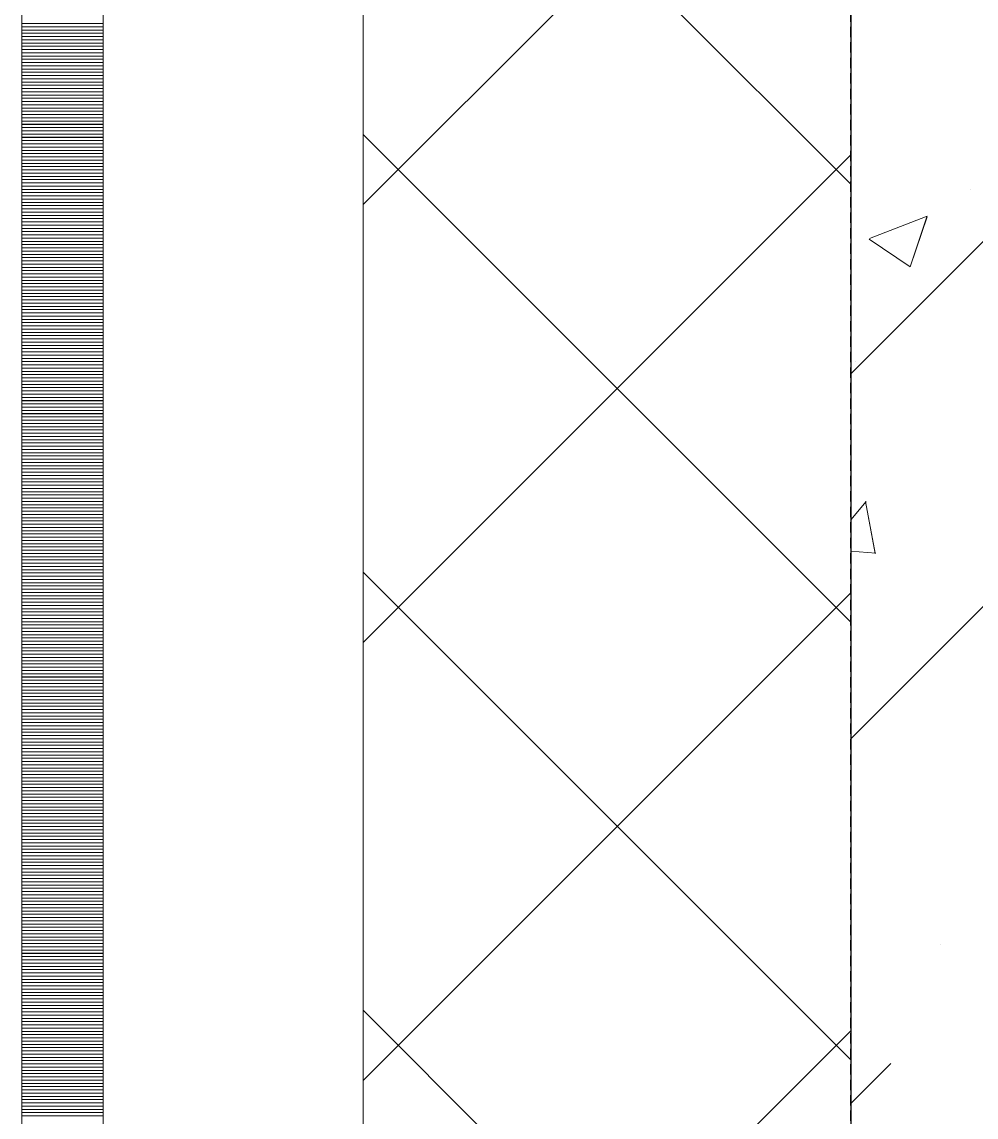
# Model space of a CAD drawing. Header units: millimetres. Extents: x 470010 to 1231400, y -134005 to 421770.
# Drawn here: x 806167.7 to 806461.3, y 163171.6 to 163508.5 of the extents above; entities that cross this region are included whole.
import ezdxf
from ezdxf.enums import TextEntityAlignment as Align

# ---------------------------------------------------------------- set-up
doc = ezdxf.new("R2010")
doc.units = ezdxf.units.MM
doc.linetypes.add('DASHED', pattern=[19.05, 12.7, -6.35])
doc.linetypes.add('HIDDEN2', pattern=[4.7625, 3.175, -1.5875])
doc.layers.get('Defpoints').update_dxf_attribs({"color": 140})
doc.layers.add('АР_Делит', color=120, linetype='Continuous', lineweight=0, plot=False)
for name, color, linetype, lineweight in [('АР_Колонны', 70, 'Continuous', 30), ('АР_Стены ЖБ', 7, 'Continuous', 35), ('АР_Стены ПЕНОблок', 52, 'Continuous', 20), ('АР_Тонкая', 254, 'Continuous', 5), ('АР_Утеплитель', 31, 'Continuous', 0), ('АР_Штриховка', 8, 'Continuous', 0)]:
    doc.layers.add(name, color=color, linetype=linetype, lineweight=lineweight)
doc.layers.add('РД_Оси_100', color=7, linetype='Continuous', lineweight=0, true_color=0x525252)
doc.styles.add('style1', font='ARIALN.TTF')

# ---------------------------------------------------------------- blocks, each defined once
blk = doc.blocks.new('СОШ_2200_АР_ОСИ_М100_28.05.24')
at = {"layer": 'АР_Делит', "color": 251, "linetype": 'DASHED', "true_color": 0x636466}
blk.add_lwpolyline([(114955, 135155), (114955, -355), (93595.036, -355), (93595.036, 13855), (94145, 13855), (94145, 68320), (66055, 68320), (66055, 13857.73), (83455, 13857.73), (83455, -355), (45245, -355), (45245, 13145), (44695, 13145), (44695, 26755), (45245, 26755), (45245, 68320), (20455, 68320), (20455, 26755), (27955, 26755), (27955, 13145), (-355, 13145), (-355, 100855)], dxfattribs=at)
blk = doc.blocks.new('A$C9108343f')
at = {"layer": 'АР_Колонны', "color": 18, "linetype": 'HIDDEN2', "lineweight": 25, "true_color": 0x000000}
blk.add_line((140704.09, 263179.49), (140704.09, 264079.49), dxfattribs=at)
at = {"layer": 'АР_Колонны', "color": 18, "linetype": 'Continuous', "lineweight": 15, "true_color": 0x000000}
blk.add_line((140704.09, 264079.49), (140704.09, 263179.49), dxfattribs=at)
blk.add_line((140704.09, 264079.49), (140704.09, 263179.49), dxfattribs=at)
at = {"layer": 'АР_Стены ЖБ', "color": 18, "linetype": 'Continuous', "lineweight": 30, "true_color": 0x000000}
blk.add_line((140704.09, 264079.49), (140704.09, 263179.49), dxfattribs=at)
at = {"layer": 'АР_Стены ПЕНОблок', "color": 18, "linetype": 'Continuous', "lineweight": 20, "true_color": 0x000000}
blk.add_line((140704.09, 313879.49), (140704.09, 237679.49), dxfattribs=at)
at = {"layer": 'АР_Тонкая', "color": 18, "linetype": 'Continuous', "lineweight": 5, "true_color": 0x000000}
for p, q in [((140449.09, 313879.49), (140449.09, 237679.49)), ((140474.09, 313879.49), (140474.09, 237679.49)), ((140474.09, 237679.49), (140474.09, 313879.49)), ((140554.09, 237679.49), (140554.09, 313879.49))]:
    blk.add_line(p, q, dxfattribs=at)
at = {"layer": 'АР_Утеплитель', "color": 18, "linetype": 'Continuous', "lineweight": 0, "true_color": 0x000000}
for p, q in [((140554.09, 313879.49), (140554.09, 237679.49)), ((140704.09, 237679.49), (140704.09, 313879.49))]:
    blk.add_line(p, q, dxfattribs=at)
at = {"layer": 'АР_Штриховка', "color": 18, "linetype": 'Continuous', "lineweight": 0, "true_color": 0x000000}
for p, q in [((140704.09, 263824.85), (140554.09, 263974.85)), ((140554.09, 263818.56), (140704.09, 263968.56)), ((140449.09, 263874.24), (140474.09, 263874.24)), ((140449.09, 263873.24), (140474.09, 263873.24)), ((140449.09, 263872.24), (140474.09, 263872.24)), ((140449.09, 263871.24), (140474.09, 263871.24)), ((140449.09, 263870.24), (140474.09, 263870.24)), ((140449.09, 263869.24), (140474.09, 263869.24)), ((140449.09, 263868.24), (140474.09, 263868.24)), ((140449.09, 263867.24), (140474.09, 263867.24)), ((140449.09, 263866.24), (140474.09, 263866.24)), ((140449.09, 263865.24), (140474.09, 263865.24)), ((140449.09, 263864.24), (140474.09, 263864.24)), ((140449.09, 263863.24), (140474.09, 263863.24)), ((140449.09, 263862.24), (140474.09, 263862.24)), ((140449.09, 263861.24), (140474.09, 263861.24)), ((140449.09, 263860.24), (140474.09, 263860.24)), ((140449.09, 263859.24), (140474.09, 263859.24)), ((140449.09, 263858.24), (140474.09, 263858.24)), ((140449.09, 263857.24), (140474.09, 263857.24)), ((140449.09, 263856.24), (140474.09, 263856.24)), ((140449.09, 263855.24), (140474.09, 263855.24)), ((140449.09, 263854.24), (140474.09, 263854.24)), ((140449.09, 263853.24), (140474.09, 263853.24)), ((140449.09, 263852.24), (140474.09, 263852.24)), ((140449.09, 263851.24), (140474.09, 263851.24)), ((140449.09, 263850.24), (140474.09, 263850.24)), ((140449.09, 263849.24), (140474.09, 263849.24)), ((140449.09, 263848.24), (140474.09, 263848.24)), ((140449.09, 263847.24), (140474.09, 263847.24)), ((140449.09, 263846.24), (140474.09, 263846.24)), ((140449.09, 263845.24), (140474.09, 263845.24)), ((140449.09, 263844.24), (140474.09, 263844.24)), ((140449.09, 263843.24), (140474.09, 263843.24)), ((140449.09, 263842.24), (140474.09, 263842.24)), ((140449.09, 263841.24), (140474.09, 263841.24)), ((140449.09, 263840.24), (140474.09, 263840.24)), ((140449.09, 263839.24), (140474.09, 263839.24)), ((140449.09, 263838.24), (140474.09, 263838.24)), ((140704.09, 263690.15), (140554.09, 263840.15)), ((140449.09, 263837.24), (140474.09, 263837.24)), ((140449.09, 263836.24), (140474.09, 263836.24)), ((140449.09, 263835.24), (140474.09, 263835.24)), ((140449.09, 263834.24), (140474.09, 263834.24)), ((140449.09, 263833.24), (140474.09, 263833.24)), ((140449.09, 263832.24), (140474.09, 263832.24)), ((140449.09, 263831.24), (140474.09, 263831.24)), ((140554.09, 263683.86), (140704.09, 263833.86)), ((140449.09, 263830.24), (140474.09, 263830.24)), ((140449.09, 263829.24), (140474.09, 263829.24)), ((140449.09, 263828.24), (140474.09, 263828.24)), ((140449.09, 263827.24), (140474.09, 263827.24)), ((140449.09, 263826.24), (140474.09, 263826.24)), ((140449.09, 263825.24), (140474.09, 263825.24)), ((140449.09, 263824.24), (140474.09, 263824.24)), ((140449.09, 263823.24), (140474.09, 263823.24)), ((140449.09, 263822.24), (140474.09, 263822.24)), ((140449.09, 263821.24), (140474.09, 263821.24)), ((140740.86, 263823.25), (140740.86, 263823.25)), ((140449.09, 263820.24), (140474.09, 263820.24)), ((140449.09, 263819.24), (140474.09, 263819.24)), ((140449.09, 263818.24), (140474.09, 263818.24)), ((140449.09, 263817.24), (140474.09, 263817.24)), ((140449.09, 263816.24), (140474.09, 263816.24)), ((140449.09, 263815.24), (140474.09, 263815.24)), ((140449.09, 263814.24), (140474.09, 263814.24)), ((140709.86, 263808.14), (140727.65, 263814.97)), ((140722.42, 263799.42), (140727.57, 263814.77)), ((140449.09, 263813.24), (140474.09, 263813.24)), ((140449.09, 263812.24), (140474.09, 263812.24)), ((140449.09, 263811.24), (140474.09, 263811.24)), ((140449.09, 263810.24), (140474.09, 263810.24)), ((140449.09, 263809.24), (140474.09, 263809.24)), ((140449.09, 263808.24), (140474.09, 263808.24)), ((140449.09, 263807.24), (140474.09, 263807.24)), ((140709.78, 263807.95), (140722.41, 263799.42)), ((140449.09, 263806.24), (140474.09, 263806.24)), ((140449.09, 263805.24), (140474.09, 263805.24)), ((140449.09, 263804.24), (140474.09, 263804.24)), ((140449.09, 263803.24), (140474.09, 263803.24)), ((140449.09, 263802.24), (140474.09, 263802.24)), ((140449.09, 263801.24), (140474.09, 263801.24)), ((140449.09, 263800.24), (140474.09, 263800.24)), ((140449.09, 263799.24), (140474.09, 263799.24)), ((140449.09, 263798.24), (140474.09, 263798.24)), ((140449.09, 263797.24), (140474.09, 263797.24)), ((140449.09, 263796.24), (140474.09, 263796.24)), ((140449.09, 263795.24), (140474.09, 263795.24)), ((140449.09, 263794.24), (140474.09, 263794.24)), ((140449.09, 263793.24), (140474.09, 263793.24)), ((140449.09, 263792.24), (140474.09, 263792.24)), ((140449.09, 263791.24), (140474.09, 263791.24)), ((140449.09, 263790.24), (140474.09, 263790.24)), ((140449.09, 263789.24), (140474.09, 263789.24)), ((140449.09, 263788.24), (140474.09, 263788.24)), ((140449.09, 263787.24), (140474.09, 263787.24)), ((140449.09, 263786.24), (140474.09, 263786.24)), ((140449.09, 263785.24), (140474.09, 263785.24)), ((140449.09, 263784.24), (140474.09, 263784.24)), ((140449.09, 263783.24), (140474.09, 263783.24)), ((140449.09, 263782.24), (140474.09, 263782.24)), ((140449.09, 263781.24), (140474.09, 263781.24)), ((140449.09, 263780.24), (140474.09, 263780.24)), ((140449.09, 263779.24), (140474.09, 263779.24)), ((140449.09, 263778.24), (140474.09, 263778.24)), ((140449.09, 263777.24), (140474.09, 263777.24)), ((140449.09, 263776.24), (140474.09, 263776.24)), ((140449.09, 263775.24), (140474.09, 263775.24)), ((140449.09, 263774.24), (140474.09, 263774.24)), ((140449.09, 263773.24), (140474.09, 263773.24)), ((140449.09, 263772.24), (140474.09, 263772.24)), ((140449.09, 263771.24), (140474.09, 263771.24)), ((140449.09, 263770.24), (140474.09, 263770.24)), ((140449.09, 263769.24), (140474.09, 263769.24)), ((140449.09, 263768.24), (140474.09, 263768.24)), ((140449.09, 263767.24), (140474.09, 263767.24)), ((140705.46, 263770.14), (140705.46, 263770.14)), ((140449.09, 263766.24), (140474.09, 263766.24)), ((140449.09, 263765.24), (140474.09, 263765.24)), ((140449.09, 263764.24), (140474.09, 263764.24)), ((140449.09, 263763.24), (140474.09, 263763.24)), ((140449.09, 263762.24), (140474.09, 263762.24)), ((140449.09, 263761.24), (140474.09, 263761.24)), ((140449.09, 263760.24), (140474.09, 263760.24)), ((140449.09, 263759.24), (140474.09, 263759.24)), ((140449.09, 263758.24), (140474.09, 263758.24)), ((140449.09, 263757.24), (140474.09, 263757.24)), ((140449.09, 263756.24), (140474.09, 263756.24)), ((140449.09, 263755.24), (140474.09, 263755.24)), ((140449.09, 263754.24), (140474.09, 263754.24)), ((140449.09, 263753.24), (140474.09, 263753.24)), ((140449.09, 263752.24), (140474.09, 263752.24)), ((140449.09, 263751.24), (140474.09, 263751.24)), ((140449.09, 263750.24), (140474.09, 263750.24)), ((140449.09, 263749.24), (140474.09, 263749.24)), ((140449.09, 263748.24), (140474.09, 263748.24)), ((140449.09, 263747.24), (140474.09, 263747.24)), ((140449.09, 263746.24), (140474.09, 263746.24)), ((140449.09, 263745.24), (140474.09, 263745.24)), ((140449.09, 263744.24), (140474.09, 263744.24)), ((140449.09, 263743.24), (140474.09, 263743.24)), ((140449.09, 263742.24), (140474.09, 263742.24)), ((140449.09, 263741.24), (140474.09, 263741.24)), ((140449.09, 263740.24), (140474.09, 263740.24)), ((140449.09, 263739.24), (140474.09, 263739.24)), ((140449.09, 263738.24), (140474.09, 263738.24)), ((140449.09, 263737.24), (140474.09, 263737.24)), ((140449.09, 263736.24), (140474.09, 263736.24)), ((140449.09, 263735.24), (140474.09, 263735.24)), ((140449.09, 263734.24), (140474.09, 263734.24)), ((140449.09, 263733.24), (140474.09, 263733.24)), ((140449.09, 263732.24), (140474.09, 263732.24)), ((140449.09, 263731.24), (140474.09, 263731.24)), ((140449.09, 263730.24), (140474.09, 263730.24)), ((140449.09, 263729.24), (140474.09, 263729.24)), ((140449.09, 263728.24), (140474.09, 263728.24)), ((140449.09, 263727.24), (140474.09, 263727.24)), ((140704.09, 263721.56), (140708.87, 263727.25)), ((140711.61, 263711.28), (140708.67, 263727.2)), ((140449.09, 263726.24), (140474.09, 263726.24)), ((140449.09, 263725.24), (140474.09, 263725.24)), ((140449.09, 263724.24), (140474.09, 263724.24)), ((140449.09, 263723.24), (140474.09, 263723.24)), ((140449.09, 263722.24), (140474.09, 263722.24)), ((140449.09, 263721.24), (140474.09, 263721.24)), ((140449.09, 263720.24), (140474.09, 263720.24)), ((140449.09, 263719.24), (140474.09, 263719.24)), ((140449.09, 263718.24), (140474.09, 263718.24)), ((140449.09, 263717.24), (140474.09, 263717.24)), ((140449.09, 263716.24), (140474.09, 263716.24)), ((140449.09, 263715.24), (140474.09, 263715.24)), ((140449.09, 263714.24), (140474.09, 263714.24)), ((140449.09, 263713.24), (140474.09, 263713.24)), ((140449.09, 263712.24), (140474.09, 263712.24)), ((140449.09, 263711.24), (140474.09, 263711.24)), ((140449.09, 263710.24), (140474.09, 263710.24)), ((140704.09, 263711.99), (140711.8, 263711.32)), ((140449.09, 263709.24), (140474.09, 263709.24)), ((140449.09, 263708.24), (140474.09, 263708.24)), ((140449.09, 263707.24), (140474.09, 263707.24)), ((140449.09, 263706.24), (140474.09, 263706.24)), ((140449.09, 263705.24), (140474.09, 263705.24)), ((140449.09, 263704.24), (140474.09, 263704.24)), ((140449.09, 263703.24), (140474.09, 263703.24)), ((140704.09, 263555.44), (140554.09, 263705.44)), ((140449.09, 263702.24), (140474.09, 263702.24)), ((140449.09, 263701.24), (140474.09, 263701.24)), ((140449.09, 263700.24), (140474.09, 263700.24)), ((140449.09, 263699.24), (140474.09, 263699.24)), ((140449.09, 263698.24), (140474.09, 263698.24)), ((140449.09, 263697.24), (140474.09, 263697.24)), ((140449.09, 263696.24), (140474.09, 263696.24)), ((140554.09, 263549.15), (140704.09, 263699.15)), ((140449.09, 263695.24), (140474.09, 263695.24)), ((140449.09, 263694.24), (140474.09, 263694.24)), ((140449.09, 263693.24), (140474.09, 263693.24)), ((140449.09, 263692.24), (140474.09, 263692.24)), ((140449.09, 263691.24), (140474.09, 263691.24)), ((140449.09, 263690.24), (140474.09, 263690.24)), ((140449.09, 263689.24), (140474.09, 263689.24)), ((140449.09, 263688.24), (140474.09, 263688.24)), ((140449.09, 263687.24), (140474.09, 263687.24)), ((140449.09, 263686.24), (140474.09, 263686.24)), ((140449.09, 263685.24), (140474.09, 263685.24)), ((140449.09, 263684.24), (140474.09, 263684.24)), ((140449.09, 263683.24), (140474.09, 263683.24)), ((140449.09, 263682.24), (140474.09, 263682.24)), ((140449.09, 263681.24), (140474.09, 263681.24)), ((140449.09, 263680.24), (140474.09, 263680.24)), ((140449.09, 263679.24), (140474.09, 263679.24)), ((140449.09, 263678.24), (140474.09, 263678.24)), ((140449.09, 263677.24), (140474.09, 263677.24)), ((140449.09, 263676.24), (140474.09, 263676.24)), ((140449.09, 263675.24), (140474.09, 263675.24)), ((140449.09, 263674.24), (140474.09, 263674.24)), ((140449.09, 263673.24), (140474.09, 263673.24)), ((140449.09, 263672.24), (140474.09, 263672.24)), ((140449.09, 263671.24), (140474.09, 263671.24)), ((140449.09, 263670.24), (140474.09, 263670.24)), ((140449.09, 263669.24), (140474.09, 263669.24)), ((140449.09, 263668.24), (140474.09, 263668.24)), ((140449.09, 263667.24), (140474.09, 263667.24)), ((140449.09, 263666.24), (140474.09, 263666.24)), ((140449.09, 263665.24), (140474.09, 263665.24)), ((140449.09, 263664.24), (140474.09, 263664.24)), ((140449.09, 263663.24), (140474.09, 263663.24)), ((140449.09, 263662.24), (140474.09, 263662.24)), ((140449.09, 263661.24), (140474.09, 263661.24)), ((140449.09, 263660.24), (140474.09, 263660.24)), ((140449.09, 263659.24), (140474.09, 263659.24)), ((140449.09, 263658.24), (140474.09, 263658.24)), ((140449.09, 263657.24), (140474.09, 263657.24)), ((140449.09, 263656.24), (140474.09, 263656.24)), ((140449.09, 263655.24), (140474.09, 263655.24)), ((140449.09, 263654.24), (140474.09, 263654.24)), ((140449.09, 263653.24), (140474.09, 263653.24)), ((140449.09, 263652.24), (140474.09, 263652.24)), ((140449.09, 263651.24), (140474.09, 263651.24)), ((140449.09, 263650.24), (140474.09, 263650.24)), ((140449.09, 263649.24), (140474.09, 263649.24)), ((140449.09, 263648.24), (140474.09, 263648.24)), ((140449.09, 263647.24), (140474.09, 263647.24)), ((140449.09, 263646.24), (140474.09, 263646.24)), ((140449.09, 263645.24), (140474.09, 263645.24)), ((140449.09, 263644.24), (140474.09, 263644.24)), ((140449.09, 263643.24), (140474.09, 263643.24)), ((140449.09, 263642.24), (140474.09, 263642.24)), ((140449.09, 263641.24), (140474.09, 263641.24)), ((140449.09, 263640.24), (140474.09, 263640.24)), ((140449.09, 263639.24), (140474.09, 263639.24)), ((140449.09, 263638.24), (140474.09, 263638.24)), ((140449.09, 263637.24), (140474.09, 263637.24)), ((140449.09, 263636.24), (140474.09, 263636.24)), ((140449.09, 263635.24), (140474.09, 263635.24)), ((140449.09, 263634.24), (140474.09, 263634.24)), ((140449.09, 263633.24), (140474.09, 263633.24)), ((140449.09, 263632.24), (140474.09, 263632.24)), ((140449.09, 263631.24), (140474.09, 263631.24)), ((140449.09, 263630.24), (140474.09, 263630.24)), ((140449.09, 263629.24), (140474.09, 263629.24)), ((140449.09, 263628.24), (140474.09, 263628.24)), ((140449.09, 263627.24), (140474.09, 263627.24)), ((140449.09, 263626.24), (140474.09, 263626.24)), ((140449.09, 263625.24), (140474.09, 263625.24)), ((140449.09, 263624.24), (140474.09, 263624.24)), ((140449.09, 263623.24), (140474.09, 263623.24)), ((140449.09, 263622.24), (140474.09, 263622.24)), ((140449.09, 263621.24), (140474.09, 263621.24)), ((140449.09, 263620.24), (140474.09, 263620.24)), ((140449.09, 263619.24), (140474.09, 263619.24)), ((140449.09, 263618.24), (140474.09, 263618.24)), ((140449.09, 263617.24), (140474.09, 263617.24)), ((140449.09, 263616.24), (140474.09, 263616.24)), ((140449.09, 263615.24), (140474.09, 263615.24)), ((140449.09, 263614.24), (140474.09, 263614.24)), ((140449.09, 263613.24), (140474.09, 263613.24)), ((140449.09, 263612.24), (140474.09, 263612.24)), ((140449.09, 263611.24), (140474.09, 263611.24)), ((140449.09, 263610.24), (140474.09, 263610.24)), ((140449.09, 263609.24), (140474.09, 263609.24)), ((140449.09, 263608.24), (140474.09, 263608.24)), ((140449.09, 263607.24), (140474.09, 263607.24)), ((140449.09, 263606.24), (140474.09, 263606.24)), ((140449.09, 263605.24), (140474.09, 263605.24)), ((140449.09, 263604.24), (140474.09, 263604.24)), ((140449.09, 263603.24), (140474.09, 263603.24)), ((140449.09, 263602.24), (140474.09, 263602.24)), ((140449.09, 263601.24), (140474.09, 263601.24)), ((140449.09, 263600.24), (140474.09, 263600.24)), ((140449.09, 263599.24), (140474.09, 263599.24)), ((140449.09, 263598.24), (140474.09, 263598.24)), ((140449.09, 263597.24), (140474.09, 263597.24)), ((140449.09, 263596.24), (140474.09, 263596.24)), ((140449.09, 263595.24), (140474.09, 263595.24)), ((140449.09, 263594.24), (140474.09, 263594.24)), ((140449.09, 263593.24), (140474.09, 263593.24)), ((140449.09, 263592.24), (140474.09, 263592.24)), ((140449.09, 263591.24), (140474.09, 263591.24)), ((140449.09, 263590.24), (140474.09, 263590.24)), ((140449.09, 263589.24), (140474.09, 263589.24)), ((140731.61, 263590.81), (140731.61, 263590.81)), ((140449.09, 263588.24), (140474.09, 263588.24)), ((140449.09, 263587.24), (140474.09, 263587.24)), ((140449.09, 263586.24), (140474.09, 263586.24)), ((140449.09, 263585.24), (140474.09, 263585.24)), ((140449.09, 263584.24), (140474.09, 263584.24)), ((140449.09, 263583.24), (140474.09, 263583.24)), ((140449.09, 263582.24), (140474.09, 263582.24)), ((140449.09, 263581.24), (140474.09, 263581.24)), ((140449.09, 263580.24), (140474.09, 263580.24)), ((140449.09, 263579.24), (140474.09, 263579.24)), ((140449.09, 263578.24), (140474.09, 263578.24)), ((140449.09, 263577.24), (140474.09, 263577.24)), ((140449.09, 263576.24), (140474.09, 263576.24)), ((140449.09, 263575.24), (140474.09, 263575.24)), ((140449.09, 263574.24), (140474.09, 263574.24)), ((140449.09, 263573.24), (140474.09, 263573.24)), ((140449.09, 263572.24), (140474.09, 263572.24)), ((140449.09, 263571.24), (140474.09, 263571.24)), ((140449.09, 263570.24), (140474.09, 263570.24)), ((140449.09, 263569.24), (140474.09, 263569.24)), ((140449.09, 263568.24), (140474.09, 263568.24)), ((140704.09, 263420.74), (140554.09, 263570.74)), ((140449.09, 263567.24), (140474.09, 263567.24)), ((140449.09, 263566.24), (140474.09, 263566.24)), ((140449.09, 263565.24), (140474.09, 263565.24)), ((140449.09, 263564.24), (140474.09, 263564.24)), ((140449.09, 263563.24), (140474.09, 263563.24)), ((140449.09, 263562.24), (140474.09, 263562.24)), ((140554.09, 263414.45), (140704.09, 263564.45)), ((140449.09, 263561.24), (140474.09, 263561.24)), ((140449.09, 263560.24), (140474.09, 263560.24)), ((140449.09, 263559.24), (140474.09, 263559.24)), ((140449.09, 263558.24), (140474.09, 263558.24)), ((140449.09, 263557.24), (140474.09, 263557.24)), ((140449.09, 263556.24), (140474.09, 263556.24)), ((140449.09, 263555.24), (140474.09, 263555.24)), ((140449.09, 263554.24), (140474.09, 263554.24)), ((140449.09, 263553.24), (140474.09, 263553.24)), ((140449.09, 263552.24), (140474.09, 263552.24)), ((140449.09, 263551.24), (140474.09, 263551.24)), ((140449.09, 263550.24), (140474.09, 263550.24)), ((140449.09, 263549.24), (140474.09, 263549.24)), ((140449.09, 263548.24), (140474.09, 263548.24)), ((140449.09, 263547.24), (140474.09, 263547.24)), ((140449.09, 263546.24), (140474.09, 263546.24)), ((140449.09, 263545.24), (140474.09, 263545.24)), ((140449.09, 263544.24), (140474.09, 263544.24)), ((140449.09, 263543.24), (140474.09, 263543.24)), ((140449.09, 263542.24), (140474.09, 263542.24)), ((140449.09, 263541.24), (140474.09, 263541.24)), ((140449.09, 263540.24), (140474.09, 263540.24)), ((140449.09, 263539.24), (140474.09, 263539.24)), ((140449.09, 263538.24), (140474.09, 263538.24))]:
    blk.add_line(p, q, dxfattribs=at)
at = {"layer": 'АР_Штриховка', "color": 18, "linetype": 'Continuous', "lineweight": 5, "true_color": 0x000000}
for p, q in [((140704.09, 263654.25), (140924.09, 263874.25)), ((140704.09, 263766.51), (140800.62, 263863.03)), ((140704.09, 263542), (140716.43, 263554.33))]:
    blk.add_line(p, q, dxfattribs=at)
at = {"layer": 'РД_Оси_100'}
blk.add_blockref('СОШ_2200_АР_ОСИ_М100_28.05.24', (140804.09, 223079.49), dxfattribs=at)
at = {"layer": 'Defpoints', "color": 18, "true_color": 0x000000, "style": 'style1'}
for p in [(143949.34, 316089.12), (143974.98, 281639.5), (143890.4, 273244.71), (143839.99, 264276.81), (143967.75, 254892.38), (12251.96, 104178.14), (12382.58, 96023.14)]:
    blk.add_attdef('АР-ПОМЕЩЕНИЕ:НАИМЕНОВАНИЕ', text='', height=100, dxfattribs=at).set_placement(p, align=Align.MIDDLE)
at = {"layer": 'Defpoints', "color": 18, "true_color": 0x000000, "style": 'style1', "flags": 8}
for p in [(143951.3, 279099.09), (143848.34, 269251.11), (143875.33, 260094.25), (144049.74, 250824.7), (163419.28, 238153.36), (155897.46, 237965.97), (183037.2, 237965.97), (143342.94, 237876.19)]:
    blk.add_attdef('АР-ПОМЕЩЕНИЕ:НАИМЕНОВАНИЕ', text='', height=100, dxfattribs=at).set_placement(p, align=Align.MIDDLE)

msp = doc.modelspace()

# ---------------------------------------------------------------- linework, layer by layer
at = {"layer": 'АР_Колонны', "color": 18, "linetype": 'HIDDEN2', "lineweight": 25, "true_color": 0x000000}
msp.add_line((806422.706, 162813.251), (806422.706, 163713.251), dxfattribs=at)
at = {"layer": 'АР_Колонны', "color": 18, "linetype": 'Continuous', "lineweight": 15, "true_color": 0x000000}
msp.add_line((806422.706, 163713.251), (806422.706, 162813.251), dxfattribs=at)
msp.add_line((806422.706, 163713.251), (806422.706, 162813.251), dxfattribs=at)
at = {"layer": 'АР_Стены ЖБ', "color": 18, "linetype": 'Continuous', "lineweight": 30, "true_color": 0x000000}
msp.add_line((806422.706, 163713.251), (806422.706, 162813.251), dxfattribs=at)
at = {"layer": 'АР_Стены ПЕНОблок', "color": 18, "linetype": 'Continuous', "lineweight": 20, "true_color": 0x000000}
msp.add_line((806422.706, 213513.251), (806422.706, 137313.251), dxfattribs=at)
at = {"layer": 'АР_Тонкая', "color": 18, "linetype": 'Continuous', "lineweight": 5, "true_color": 0x000000}
for p, q in [((806167.706, 213513.251), (806167.706, 137313.251)), ((806192.706, 213513.251), (806192.706, 137313.251)), ((806192.706, 137313.251), (806192.706, 213513.251)), ((806272.706, 137313.251), (806272.706, 213513.251))]:
    msp.add_line(p, q, dxfattribs=at)
at = {"layer": 'АР_Утеплитель', "color": 18, "linetype": 'Continuous', "lineweight": 0, "true_color": 0x000000}
for p, q in [((806272.706, 213513.251), (806272.706, 137313.251)), ((806422.706, 137313.251), (806422.706, 213513.251))]:
    msp.add_line(p, q, dxfattribs=at)
at = {"layer": 'АР_Штриховка', "color": 18, "linetype": 'Continuous', "lineweight": 0, "true_color": 0x000000}
for p, q in [((806422.706, 163458.607), (806272.706, 163608.607)), ((806272.706, 163452.32), (806422.706, 163602.32)), ((806167.706, 163508), (806192.706, 163508)), ((806167.706, 163507), (806192.706, 163507)), ((806167.706, 163506), (806192.706, 163506)), ((806167.706, 163505), (806192.706, 163505)), ((806167.706, 163504), (806192.706, 163504)), ((806167.706, 163503), (806192.706, 163503)), ((806167.706, 163502), (806192.706, 163502)), ((806167.706, 163501), (806192.706, 163501)), ((806167.706, 163500), (806192.706, 163500)), ((806167.706, 163499), (806192.706, 163499)), ((806167.706, 163498), (806192.706, 163498)), ((806167.706, 163497), (806192.706, 163497)), ((806167.706, 163496), (806192.706, 163496)), ((806167.706, 163495), (806192.706, 163495)), ((806167.706, 163494), (806192.706, 163494)), ((806167.706, 163493), (806192.706, 163493)), ((806167.706, 163492), (806192.706, 163492)), ((806167.706, 163491), (806192.706, 163491)), ((806167.706, 163490), (806192.706, 163490)), ((806167.706, 163489), (806192.706, 163489)), ((806167.706, 163488), (806192.706, 163488)), ((806167.706, 163487), (806192.706, 163487)), ((806167.706, 163486), (806192.706, 163486)), ((806167.706, 163485), (806192.706, 163485)), ((806167.706, 163484), (806192.706, 163484)), ((806167.706, 163483), (806192.706, 163483)), ((806167.706, 163482), (806192.706, 163482)), ((806167.706, 163481), (806192.706, 163481)), ((806167.706, 163480), (806192.706, 163480)), ((806167.706, 163479), (806192.706, 163479)), ((806167.706, 163478), (806192.706, 163478)), ((806167.706, 163477), (806192.706, 163477)), ((806167.706, 163476), (806192.706, 163476)), ((806167.706, 163475), (806192.706, 163475)), ((806167.706, 163474), (806192.706, 163474)), ((806167.706, 163473), (806192.706, 163473)), ((806167.706, 163472), (806192.706, 163472)), ((806167.706, 163471), (806192.706, 163471)), ((806422.706, 163323.904), (806272.706, 163473.904)), ((806167.706, 163470), (806192.706, 163470)), ((806167.706, 163469), (806192.706, 163469)), ((806167.706, 163468), (806192.706, 163468)), ((806272.706, 163317.617), (806422.706, 163467.617)), ((806167.706, 163467), (806192.706, 163467)), ((806167.706, 163466), (806192.706, 163466)), ((806167.706, 163465), (806192.706, 163465)), ((806167.706, 163464), (806192.706, 163464)), ((806167.706, 163463), (806192.706, 163463)), ((806167.706, 163462), (806192.706, 163462)), ((806167.706, 163461), (806192.706, 163461)), ((806167.706, 163460), (806192.706, 163460)), ((806167.706, 163459), (806192.706, 163459)), ((806167.706, 163458), (806192.706, 163458)), ((806167.706, 163457), (806192.706, 163457)), ((806167.706, 163456), (806192.706, 163456)), ((806167.706, 163455), (806192.706, 163455)), ((806167.706, 163454), (806192.706, 163454)), ((806167.706, 163453), (806192.706, 163453)), ((806167.706, 163452), (806192.706, 163452)), ((806167.706, 163451), (806192.706, 163451)), ((806167.706, 163450), (806192.706, 163450)), ((806167.706, 163449), (806192.706, 163449)), ((806167.706, 163448), (806192.706, 163448)), ((806428.477, 163441.898), (806446.262, 163448.725)), ((806441.031, 163433.181), (806446.181, 163448.53)), ((806167.706, 163447), (806192.706, 163447)), ((806167.706, 163446), (806192.706, 163446)), ((806167.706, 163445), (806192.706, 163445)), ((806167.706, 163444), (806192.706, 163444)), ((806167.706, 163443), (806192.706, 163443)), ((806167.706, 163442), (806192.706, 163442)), ((806167.706, 163441), (806192.706, 163441)), ((806428.389, 163441.705), (806441.024, 163433.183)), ((806167.706, 163440), (806192.706, 163440)), ((806167.706, 163439), (806192.706, 163439)), ((806167.706, 163438), (806192.706, 163438)), ((806167.706, 163437), (806192.706, 163437)), ((806167.706, 163436), (806192.706, 163436)), ((806167.706, 163435), (806192.706, 163435)), ((806167.706, 163434), (806192.706, 163434)), ((806167.706, 163433), (806192.706, 163433)), ((806167.706, 163432), (806192.706, 163432)), ((806167.706, 163431), (806192.706, 163431)), ((806167.706, 163430), (806192.706, 163430)), ((806167.706, 163429), (806192.706, 163429)), ((806167.706, 163428), (806192.706, 163428)), ((806167.706, 163427), (806192.706, 163427)), ((806167.706, 163426), (806192.706, 163426)), ((806167.706, 163425), (806192.706, 163425)), ((806167.706, 163424), (806192.706, 163424)), ((806167.706, 163423), (806192.706, 163423)), ((806167.706, 163422), (806192.706, 163422)), ((806167.706, 163421), (806192.706, 163421)), ((806167.706, 163420), (806192.706, 163420)), ((806167.706, 163419), (806192.706, 163419)), ((806167.706, 163418), (806192.706, 163418)), ((806167.706, 163417), (806192.706, 163417)), ((806167.706, 163416), (806192.706, 163416)), ((806167.706, 163415), (806192.706, 163415)), ((806167.706, 163414), (806192.706, 163414)), ((806167.706, 163413), (806192.706, 163413)), ((806167.706, 163412), (806192.706, 163412)), ((806167.706, 163411), (806192.706, 163411)), ((806167.706, 163410), (806192.706, 163410)), ((806167.706, 163409), (806192.706, 163409)), ((806167.706, 163408), (806192.706, 163408)), ((806167.706, 163407), (806192.706, 163407)), ((806167.706, 163406), (806192.706, 163406)), ((806167.706, 163405), (806192.706, 163405)), ((806167.706, 163404), (806192.706, 163404)), ((806167.706, 163403), (806192.706, 163403)), ((806167.706, 163402), (806192.706, 163402)), ((806167.706, 163401), (806192.706, 163401)), ((806167.706, 163400), (806192.706, 163400)), ((806167.706, 163399), (806192.706, 163399)), ((806167.706, 163398), (806192.706, 163398)), ((806167.706, 163397), (806192.706, 163397)), ((806167.706, 163396), (806192.706, 163396)), ((806167.706, 163395), (806192.706, 163395)), ((806167.706, 163394), (806192.706, 163394)), ((806167.706, 163393), (806192.706, 163393)), ((806167.706, 163392), (806192.706, 163392)), ((806167.706, 163391), (806192.706, 163391)), ((806167.706, 163390), (806192.706, 163390)), ((806167.706, 163389), (806192.706, 163389)), ((806167.706, 163388), (806192.706, 163388)), ((806167.706, 163387), (806192.706, 163387)), ((806167.706, 163386), (806192.706, 163386)), ((806167.706, 163385), (806192.706, 163385)), ((806167.706, 163384), (806192.706, 163384)), ((806167.706, 163383), (806192.706, 163383)), ((806167.706, 163382), (806192.706, 163382)), ((806167.706, 163381), (806192.706, 163381)), ((806167.706, 163380), (806192.706, 163380)), ((806167.706, 163379), (806192.706, 163379)), ((806167.706, 163378), (806192.706, 163378)), ((806167.706, 163377), (806192.706, 163377)), ((806167.706, 163376), (806192.706, 163376)), ((806167.706, 163375), (806192.706, 163375)), ((806167.706, 163374), (806192.706, 163374)), ((806167.706, 163373), (806192.706, 163373)), ((806167.706, 163372), (806192.706, 163372)), ((806167.706, 163371), (806192.706, 163371)), ((806167.706, 163370), (806192.706, 163370)), ((806167.706, 163369), (806192.706, 163369)), ((806167.706, 163368), (806192.706, 163368)), ((806167.706, 163367), (806192.706, 163367)), ((806167.706, 163366), (806192.706, 163366)), ((806167.706, 163365), (806192.706, 163365)), ((806167.706, 163364), (806192.706, 163364)), ((806167.706, 163363), (806192.706, 163363)), ((806167.706, 163362), (806192.706, 163362)), ((806167.706, 163361), (806192.706, 163361)), ((806167.706, 163360), (806192.706, 163360)), ((806422.706, 163355.32), (806427.478, 163361.007)), ((806430.224, 163345.04), (806427.287, 163360.962)), ((806167.706, 163359), (806192.706, 163359)), ((806167.706, 163358), (806192.706, 163358)), ((806167.706, 163357), (806192.706, 163357)), ((806167.706, 163356), (806192.706, 163356)), ((806167.706, 163355), (806192.706, 163355)), ((806167.706, 163354), (806192.706, 163354)), ((806167.706, 163353), (806192.706, 163353)), ((806167.706, 163352), (806192.706, 163352)), ((806167.706, 163351), (806192.706, 163351)), ((806167.706, 163350), (806192.706, 163350)), ((806167.706, 163349), (806192.706, 163349)), ((806167.706, 163348), (806192.706, 163348)), ((806167.706, 163347), (806192.706, 163347)), ((806167.706, 163346), (806192.706, 163346)), ((806167.706, 163345), (806192.706, 163345)), ((806167.706, 163344), (806192.706, 163344)), ((806167.706, 163343), (806192.706, 163343)), ((806422.706, 163345.75), (806430.414, 163345.076)), ((806167.706, 163342), (806192.706, 163342)), ((806167.706, 163341), (806192.706, 163341)), ((806167.706, 163340), (806192.706, 163340)), ((806167.706, 163339), (806192.706, 163339)), ((806167.706, 163338), (806192.706, 163338)), ((806167.706, 163337), (806192.706, 163337)), ((806422.706, 163189.2), (806272.706, 163339.2)), ((806167.706, 163336), (806192.706, 163336)), ((806167.706, 163335), (806192.706, 163335)), ((806167.706, 163334), (806192.706, 163334)), ((806167.706, 163333), (806192.706, 163333)), ((806272.706, 163182.913), (806422.706, 163332.913)), ((806167.706, 163332), (806192.706, 163332)), ((806167.706, 163331), (806192.706, 163331)), ((806167.706, 163330), (806192.706, 163330)), ((806167.706, 163329), (806192.706, 163329)), ((806167.706, 163328), (806192.706, 163328)), ((806167.706, 163327), (806192.706, 163327)), ((806167.706, 163326), (806192.706, 163326)), ((806167.706, 163325), (806192.706, 163325)), ((806167.706, 163324), (806192.706, 163324)), ((806167.706, 163323), (806192.706, 163323)), ((806167.706, 163322), (806192.706, 163322)), ((806167.706, 163321), (806192.706, 163321)), ((806167.706, 163320), (806192.706, 163320)), ((806167.706, 163319), (806192.706, 163319)), ((806167.706, 163318), (806192.706, 163318)), ((806167.706, 163317), (806192.706, 163317)), ((806167.706, 163316), (806192.706, 163316)), ((806167.706, 163315), (806192.706, 163315)), ((806167.706, 163314), (806192.706, 163314)), ((806167.706, 163313), (806192.706, 163313)), ((806167.706, 163312), (806192.706, 163312)), ((806167.706, 163311), (806192.706, 163311)), ((806167.706, 163310), (806192.706, 163310)), ((806167.706, 163309), (806192.706, 163309)), ((806167.706, 163308), (806192.706, 163308)), ((806167.706, 163307), (806192.706, 163307)), ((806167.706, 163306), (806192.706, 163306)), ((806167.706, 163305), (806192.706, 163305)), ((806167.706, 163304), (806192.706, 163304)), ((806167.706, 163303), (806192.706, 163303)), ((806167.706, 163302), (806192.706, 163302)), ((806167.706, 163301), (806192.706, 163301)), ((806167.706, 163300), (806192.706, 163300)), ((806167.706, 163299), (806192.706, 163299)), ((806167.706, 163298), (806192.706, 163298)), ((806167.706, 163297), (806192.706, 163297)), ((806167.706, 163296), (806192.706, 163296)), ((806167.706, 163295), (806192.706, 163295)), ((806167.706, 163294), (806192.706, 163294)), ((806167.706, 163293), (806192.706, 163293)), ((806167.706, 163292), (806192.706, 163292)), ((806167.706, 163291), (806192.706, 163291)), ((806167.706, 163290), (806192.706, 163290)), ((806167.706, 163289), (806192.706, 163289)), ((806167.706, 163288), (806192.706, 163288)), ((806167.706, 163287), (806192.706, 163287)), ((806167.706, 163286), (806192.706, 163286)), ((806167.706, 163285), (806192.706, 163285)), ((806167.706, 163284), (806192.706, 163284)), ((806167.706, 163283), (806192.706, 163283)), ((806167.706, 163282), (806192.706, 163282)), ((806167.706, 163281), (806192.706, 163281)), ((806167.706, 163280), (806192.706, 163280)), ((806167.706, 163279), (806192.706, 163279)), ((806167.706, 163278), (806192.706, 163278)), ((806167.706, 163277), (806192.706, 163277)), ((806167.706, 163276), (806192.706, 163276)), ((806167.706, 163275), (806192.706, 163275)), ((806167.706, 163274), (806192.706, 163274)), ((806167.706, 163273), (806192.706, 163273)), ((806167.706, 163272), (806192.706, 163272)), ((806167.706, 163271), (806192.706, 163271)), ((806167.706, 163270), (806192.706, 163270)), ((806167.706, 163269), (806192.706, 163269)), ((806167.706, 163268), (806192.706, 163268)), ((806167.706, 163267), (806192.706, 163267)), ((806167.706, 163266), (806192.706, 163266)), ((806167.706, 163265), (806192.706, 163265)), ((806167.706, 163264), (806192.706, 163264)), ((806167.706, 163263), (806192.706, 163263)), ((806167.706, 163262), (806192.706, 163262)), ((806167.706, 163261), (806192.706, 163261)), ((806167.706, 163260), (806192.706, 163260)), ((806167.706, 163259), (806192.706, 163259)), ((806167.706, 163258), (806192.706, 163258)), ((806167.706, 163257), (806192.706, 163257)), ((806167.706, 163256), (806192.706, 163256)), ((806167.706, 163255), (806192.706, 163255)), ((806167.706, 163254), (806192.706, 163254)), ((806167.706, 163253), (806192.706, 163253)), ((806167.706, 163252), (806192.706, 163252)), ((806167.706, 163251), (806192.706, 163251)), ((806167.706, 163250), (806192.706, 163250)), ((806167.706, 163249), (806192.706, 163249)), ((806167.706, 163248), (806192.706, 163248)), ((806167.706, 163247), (806192.706, 163247)), ((806167.706, 163246), (806192.706, 163246)), ((806167.706, 163245), (806192.706, 163245)), ((806167.706, 163244), (806192.706, 163244)), ((806167.706, 163243), (806192.706, 163243)), ((806167.706, 163242), (806192.706, 163242)), ((806167.706, 163241), (806192.706, 163241)), ((806167.706, 163240), (806192.706, 163240)), ((806167.706, 163239), (806192.706, 163239)), ((806167.706, 163238), (806192.706, 163238)), ((806167.706, 163237), (806192.706, 163237)), ((806167.706, 163236), (806192.706, 163236)), ((806167.706, 163235), (806192.706, 163235)), ((806167.706, 163234), (806192.706, 163234)), ((806167.706, 163233), (806192.706, 163233)), ((806167.706, 163232), (806192.706, 163232)), ((806167.706, 163231), (806192.706, 163231)), ((806167.706, 163230), (806192.706, 163230)), ((806167.706, 163229), (806192.706, 163229)), ((806167.706, 163228), (806192.706, 163228)), ((806167.706, 163227), (806192.706, 163227)), ((806167.706, 163226), (806192.706, 163226)), ((806167.706, 163225), (806192.706, 163225)), ((806167.706, 163224), (806192.706, 163224)), ((806167.706, 163223), (806192.706, 163223)), ((806167.706, 163222), (806192.706, 163222)), ((806167.706, 163221), (806192.706, 163221)), ((806167.706, 163220), (806192.706, 163220)), ((806167.706, 163219), (806192.706, 163219)), ((806167.706, 163218), (806192.706, 163218)), ((806167.706, 163217), (806192.706, 163217)), ((806167.706, 163216), (806192.706, 163216)), ((806167.706, 163215), (806192.706, 163215)), ((806167.706, 163214), (806192.706, 163214)), ((806167.706, 163213), (806192.706, 163213)), ((806167.706, 163212), (806192.706, 163212)), ((806167.706, 163211), (806192.706, 163211)), ((806167.706, 163210), (806192.706, 163210)), ((806167.706, 163209), (806192.706, 163209)), ((806167.706, 163208), (806192.706, 163208)), ((806167.706, 163207), (806192.706, 163207)), ((806167.706, 163206), (806192.706, 163206)), ((806167.706, 163205), (806192.706, 163205)), ((806167.706, 163204), (806192.706, 163204)), ((806167.706, 163203), (806192.706, 163203)), ((806167.706, 163202), (806192.706, 163202)), ((806422.706, 163054.496), (806272.706, 163204.496)), ((806167.706, 163201), (806192.706, 163201)), ((806167.706, 163200), (806192.706, 163200)), ((806167.706, 163199), (806192.706, 163199)), ((806272.706, 163048.209), (806422.706, 163198.209)), ((806167.706, 163198), (806192.706, 163198)), ((806167.706, 163197), (806192.706, 163197)), ((806167.706, 163196), (806192.706, 163196)), ((806167.706, 163195), (806192.706, 163195)), ((806167.706, 163194), (806192.706, 163194)), ((806167.706, 163193), (806192.706, 163193)), ((806167.706, 163192), (806192.706, 163192)), ((806167.706, 163191), (806192.706, 163191)), ((806167.706, 163190), (806192.706, 163190)), ((806167.706, 163189), (806192.706, 163189)), ((806167.706, 163188), (806192.706, 163188)), ((806167.706, 163187), (806192.706, 163187)), ((806167.706, 163186), (806192.706, 163186)), ((806167.706, 163185), (806192.706, 163185)), ((806167.706, 163184), (806192.706, 163184)), ((806167.706, 163183), (806192.706, 163183)), ((806167.706, 163182), (806192.706, 163182)), ((806167.706, 163181), (806192.706, 163181)), ((806167.706, 163180), (806192.706, 163180)), ((806167.706, 163179), (806192.706, 163179)), ((806167.706, 163178), (806192.706, 163178)), ((806167.706, 163177), (806192.706, 163177)), ((806167.706, 163176), (806192.706, 163176)), ((806167.706, 163175), (806192.706, 163175)), ((806167.706, 163174), (806192.706, 163174)), ((806167.706, 163173), (806192.706, 163173)), ((806167.706, 163172), (806192.706, 163172))]:
    msp.add_line(p, q, dxfattribs=at)
at = {"layer": 'АР_Штриховка', "color": 18, "linetype": 'Continuous', "lineweight": 5, "true_color": 0x000000}
for p, q in [((806422.706, 163288.012), (806642.706, 163508.012)), ((806422.706, 163400.265), (806519.229, 163496.788)), ((806422.706, 163175.758), (806435.039, 163188.092))]:
    msp.add_line(p, q, dxfattribs=at)

# ---------------------------------------------------------------- block references
msp.add_blockref('A$C9108343f', (665718.612, -100366.242))
at = {"layer": 'РД_Оси_100'}
msp.add_blockref('СОШ_2200_АР_ОСИ_М100_28.05.24', (806522.706, 122713.251), dxfattribs=at)

doc.saveas('drawing.dxf')
